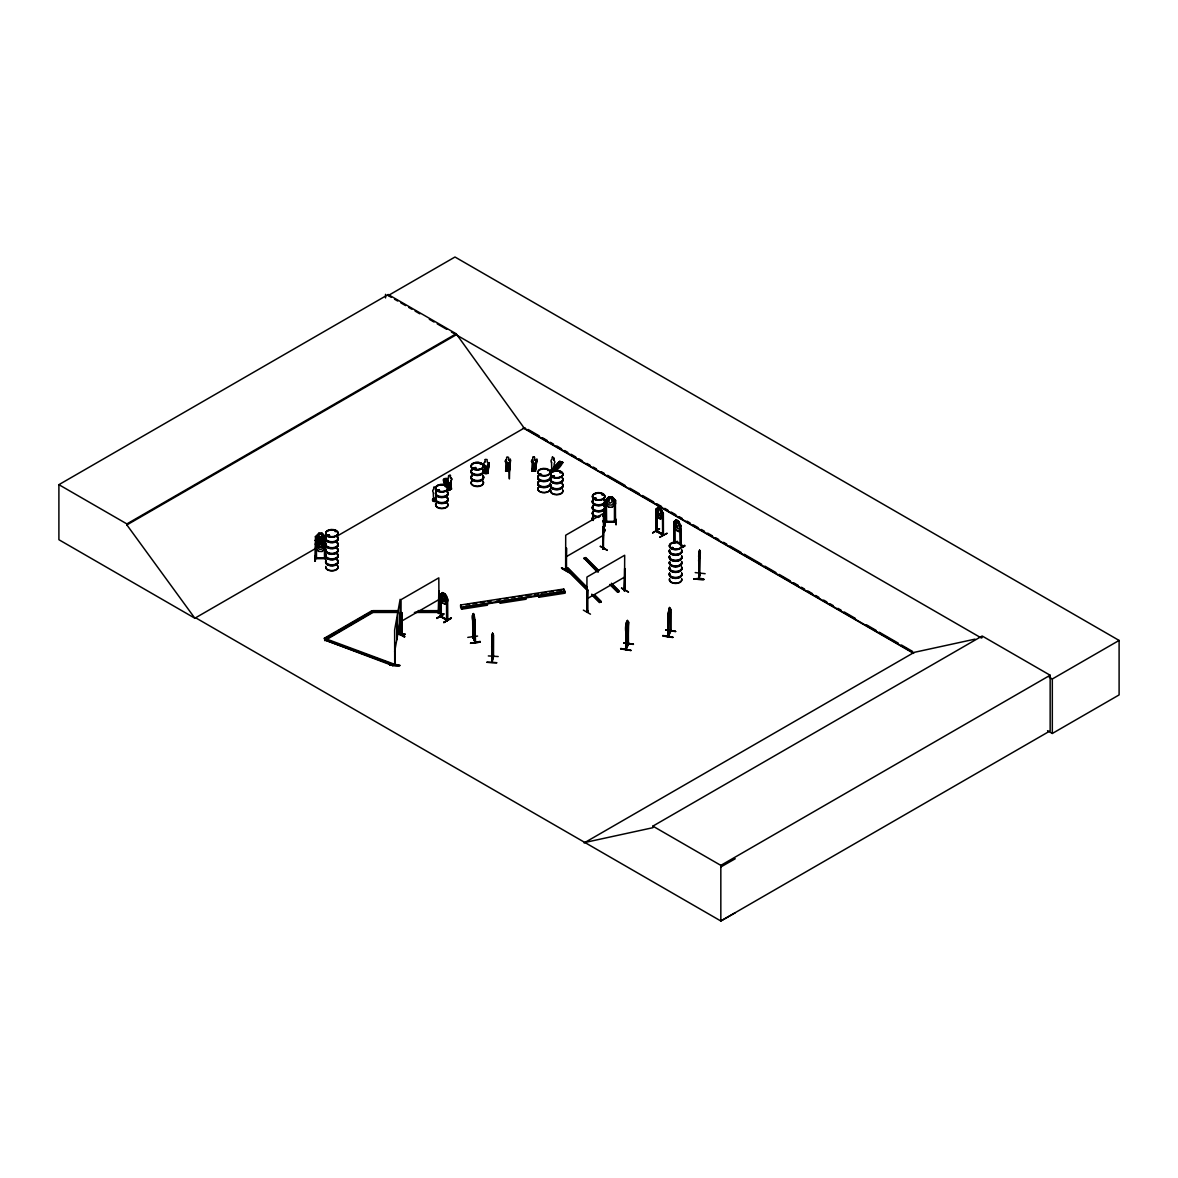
<?xml version="1.0" encoding="UTF-8"?>
<svg xmlns="http://www.w3.org/2000/svg" width="1178" height="1178" viewBox="0 0 1178 1178"><rect width="100%" height="100%" fill="white"/><g stroke="black" fill="none" stroke-linecap="round" stroke-linejoin="round"><path stroke-width="1.5" d="M492.036 642.039L492.183 642.967L493.067 638.24L492.433 646.737M492.64 636.135L492.109 638.388M699.747 551.922L699.865 557.65M627.889 622.499L628.596 622.102L628.036 628.007M491.8 639.757L491.815 640.508M698.672 556.546C698.363 557.636 699.761 546.533 699.761 551.834M389.815 664.392C408.486 664.525 396.868 667.676 389.815 664.377M399.725 665.688L389.771 665.143M492.507 634.427L492.183 641.686C491.756 635.737 491.83 653.878 492.198 642.673L492.389 643.968L492.36 635.045M699.158 551.834L699.158 557.65L699.408 551.216M491.903 642.717L492.537 633.234L492.743 635.811M699.261 551.849L698.672 579.149L699.143 577.809M486.926 662.301L496.925 662.743L486.941 662.242M693.813 579.075C703.693 576.867 710.629 581.667 693.886 578.781M703.796 579.473L693.857 578.81M553.807 470.169L554.278 463.219A2.223 1.576 45 0 0 553.881 460.23L553.851 458.021M435.624 500.017L436.096 493.037A2.223 1.664 37.9 0 0 436.42 492.757M674.596 542.278L674.449 522.281M681.134 543.956L680.486 525.417L680.236 543.735M450.644 487.633L451.056 480.491A2.223 1.752 -24.9 0 0 450.614 477.694L450.644 477.782A2.223 1.752 -24.9 0 1 451.086 480.565L450.644 487.633L448.465 487.898M662.316 513.004L663.332 513.21L662.316 512.695M492.271 641.877L492.109 638.623M487.221 471.907L487.677 464.927A2.223 1.811 7.4 0 0 487.221 462.041L487.088 459.538L485.321 459.361M508.719 469.727L509.19 462.659A2.223 1.811 7.4 0 0 508.734 459.788L508.572 457.358L507.32 456.961M534.856 469.727L535.327 462.674A2.223 1.811 7.4 0 0 534.856 459.788L534.532 457.167L532.957 457.182M491.682 647.149L492.654 633.234M492.227 635.236L492.213 645.544L491.697 643.91M492.964 641.377L492.419 646.678M698.687 560.713L698.996 551.967M317.854 544.516L319.694 541.821L317.927 539.215L320.298 541.291L322.581 539.215L320.843 541.806L322.639 544.516L320.254 542.307L318.031 544.324M492.463 644.867L492.743 641.539M625.651 649.328L628.286 642.997M625.651 648.533L628.345 643.895M626.328 648.931L625.724 627.521M628.596 622.102L627.962 644.278M628.625 643.968L626.092 649.417L626.46 622.234M668.486 635.236L668.324 635.737M667.867 614.71L669.502 607.48L670.768 609.247L670.562 631.599L670.459 630.142M670.164 630.76L670.797 630.274M670.797 631.114L667.867 635.605M620.894 648.945C651.463 653.923 600.368 644.867 630.569 650.403M621.012 648.636L630.701 650.153M663.052 636.091C693.017 640.14 642.702 632.056 672.726 637.548M663.185 635.781L672.829 637.313M473.63 614.739L473.924 621.159L473.747 614.725M487.236 471.833L484.997 471.818L484.541 464.795A2.223 1.811 7.4 0 1 484.997 461.953L485.012 461.864M487.648 473.306L489.047 462.601L487.898 473.438L487.692 472.245L487.427 472.996L484.364 472.098L484.114 473.276L484.997 466.326M485.233 466.223L484.187 473.276L485.262 473.306M484.541 473.291L485.292 466.223M484.997 471.818L485.645 466.355M485.203 471.465L485.94 466.252M485.41 471.583L485.94 468.108M485.954 470.876L485.778 471.774M486.205 471.421L485.822 471.509M486.529 471.362L485.513 471.318M487.913 464.692C485.527 469.168 489.945 475.853 484.099 473.261M488.575 462.998L486.853 473.394L488.826 463.013M487.898 473.438L489.032 462.792M506.039 462.615L506.054 462.527A2.223 1.811 7.4 0 1 506.511 459.685L506.496 459.773A2.223 1.811 7.4 0 0 506.039 462.615L506.496 469.639M506.717 471.156L505.612 471.097L506.731 462.409M506.982 462.041L506.54 471.023M507.232 462.439L506.113 471.112M506.481 469.389L507.144 464.176M506.702 469.286L507.173 465.708M507.026 469.05L508.042 469.094L507.026 469.05L507.026 470.64M507.453 468.711L507.644 469.698M507.32 469.639L507.747 468.873M508.719 459.862L508.734 459.788A2.223 1.811 7.4 0 1 509.176 462.748L509.19 462.659M508.042 470.685L508.042 469.094M509.883 460.583C506.525 474.395 510.221 475.662 510.28 460.819M509.367 471.244L510.53 460.613M532.176 462.615L532.191 462.527A2.223 1.811 7.4 0 1 532.647 459.7L532.633 459.773A2.223 1.811 7.4 0 0 532.176 462.615L532.633 469.639M533.089 460.686L531.749 471.097L535.578 471.244L534.414 471.2M533.119 462.203L532.633 471.009M533.163 464.161L532.854 471.156M532.456 471.141L533.133 465.928M533.914 469.566L533.914 468.77M533.457 469.639L533.649 468.682M534.856 459.876L534.856 459.788A2.223 1.811 7.4 0 1 535.313 462.748L535.327 462.674M533.781 468.991L533.619 469.404M535.136 471.244C540.29 440.793 532.397 477.37 535.313 470.081M534.665 470.994L536.461 460.848M534.915 471.229L536.667 460.613L535.504 471.259M552.07 469.669L552.909 469.286M448.494 475.824L448.494 478.106A2.223 1.752 -24.9 0 0 448.052 481.036L448.494 487.972M449.672 486.926L449.878 487.81L449.863 486.926M433.357 499.59L433.357 498.647L433.651 500.65L434.653 500.797C434.756 497.204 433.651 500.194 434.697 498.868M433.651 499.06C435.212 498.721 433.902 500.017 434.284 498.839M485.056 459.67L484.997 461.953M628.036 622.558C626.961 616.182 624.016 630.539 626.46 632.601L628.301 625.4L627.329 630.701M669.502 617.846L670.341 612.56M394.983 643.262L394.969 665.114L395.072 642.746M400.387 613.12L400.535 634.353M395.042 664.996L395.072 663.744M394.718 664.51L394.63 629.994L400.122 599.337L400.019 634.957L400.476 612.604M472.938 616.168L473.453 613.561L473.924 615.358M394.63 651.787L400.122 621.13M625.827 626.755L625.724 649.314L628.684 643.114M669.03 609.276L668.206 636.576L668.206 613.738L669.502 607.48M488.34 655.925L498.206 656.544M492.257 638.196L492.33 637.357L492.109 643.306M492.919 656.47L493.494 655.925L492.139 662.389L491.918 639.993M493.405 657.177L493.405 634.913L492.537 633.234M492.537 646.693L492.109 648.563M491.903 639.566L491.8 662.36L491.933 661.152M491.815 662.301L493.052 656.691L492.964 634.765M493.273 656.72L491.712 661.432M327.896 535.416L329.546 535.504L327.94 535.784M335.008 531.484L336.039 531.631M438.658 489.783L439.188 490.784L437.936 490.49M438.849 490.46L437.936 490.019L439.026 490.563M445.961 486.514L444.96 486.44M474.778 468.476C472.069 470.066 473.865 465.987 474.837 468.579M480.447 464.353L481.449 464.117M481.331 464.382L480.506 464.117L481.507 464.191M539.76 474.41L540.569 473.821M540.54 473.954L541.409 474.808M548.138 470.434L547.829 470.567M552.821 476.516L552.453 476.516A6.243 3.608 0 0 1 553.601 476C555.81 476.972 551.746 474.984 553.13 476.825M557.194 465.884L557.945 465.737M558.313 465.369L557.194 465.148M560.787 472.702L559.933 472.643M559.874 472.393L560.713 472.172L560.051 472.599M594.36 498.589L595.553 497.985L595.479 498.927M595.921 498.309L594.905 498.353M595.906 498.117L596.009 498.971M601.752 494.554L602.856 494.554L602.149 494.097M672.152 548.418L671.372 548.212L672.152 547.476M673.242 548.212L671.961 547.461M679.146 544.177L679.765 544.207M695.211 572.596L705.151 573.686M700.321 551.716L699.776 574.025L699.938 572.641L700.409 573.583L699.01 579.178L698.804 556.782M698.687 579.09L699.938 573.495M700.188 573.524L698.598 578.236M668 613.9L668.059 636.002M397.163 632.969L404.319 636.974M404.628 636.738L397.457 632.763M404.628 636.444L397.501 632.38M569.298 571.963C545.561 559.432 585.363 581.255 562.156 567.929M568.93 572.626L561.847 568.503M583.36 610.13L590.487 614.18M658.325 510.751L659.165 508.189L660.667 512.077M473.217 637.004L475.514 642.525L474.867 620.099L475.19 642.584L472.555 636.223L473.217 636.768M473.468 623.869C475.632 629.803 470.449 616.05 472.952 615.211L472.879 637.622L472.584 615.152M474.925 642.01L475.573 641.657M320.931 533.811L323.67 540.29L323.67 542.881L321.506 544.928L319.312 544.928L317.118 542.881L317.118 540.29L319.842 533.811M319.842 537.345L318.767 541.806L320.931 543.146L322.05 540.29L320.931 537.345L319.842 537.404M319.842 541.586L318.767 546.121L319.842 547.461L322.05 546.121L320.931 541.586M609.939 497.381L608.864 501.916L609.939 503.256L612.148 501.916L611.029 497.381M507.777 469.065L507.335 469.183M434.284 499.708L434.064 499.222M676.172 519.91L675.009 525.226L678.116 529.084L679.647 527.906L679.647 525.314L678.499 521.25L676.143 519.807L678.572 521.206M436.832 618.332L443.856 613.929M652.656 532.662L659.577 528.878M626.475 632.483L627.418 630.657M667.897 614.666L667.867 636.518M669.605 617.876L668.721 619.761L667.749 618.155L668.618 619.746L669.487 617.787M667.897 636.459L670.385 631.01M675.598 631.364L665.791 629.759L675.598 631.408M441.058 616.153L440.277 615.696L441.323 615.976M440.277 616.492L447.39 620.556L447.316 598.718C446.948 592.976 439.806 590.09 441.382 598.041L442.957 600.986L444.518 601.87L446.064 600.692L444.901 594.036M440.616 615.549L441.308 616.801L441.235 600.412M446.712 619.422L447.39 619.761M656.058 531.204L663.17 535.18L663.096 513.343L660.784 508.557L658.281 507.232C655.498 518.276 663.243 526.095 660.784 508.557C662.61 511.576 665.29 517.039 660.711 518.968M656.47 530.247L656.838 531.572L657 515.051M663.347 534.179L656.838 531.013L663.037 534.356M656.838 531.572L656.367 509.235L656.117 531.19L663.42 535.003L663.332 513.21M315.306 555.501L315.336 561.229M316.278 536.829L315.513 536.564L314.85 561.346L315.395 555.574M605.433 518.718L604.947 524.917L605.492 519.13M506.658 457.285L506.496 459.773M532.795 457.285L532.633 459.773M433.784 487.162L433.592 489.621A2.223 1.664 37.9 0 0 433.224 492.301L433.592 499.487L435.683 499.943M434.314 499.663L434.211 499.148M472.511 615.255L473.453 613.561M474.219 625.827L475.161 624.134L474.307 625.695M439.158 613.016L438.407 613.458L438.82 591.091L438.54 613.385M603.18 548.963L603.46 526.684L602.753 548.889L603.784 548.565M587.881 611.087C587.204 610.837 587.145 612.059 587.822 611.927L587.822 590.06L586.938 590.281L587.822 590.06M624.222 590.841L624.679 568.488L624.929 590.517C624.59 591.238 624.59 588.573 624.443 590.796M493.346 657.177L493.405 634.913M492.198 662.301L492.271 640.007M699.069 579.105L699.143 556.811M480.447 464.191L481.228 464.014M541.497 474.587L540.378 474.484M554.293 476.56L553.675 477.046A6.229 3.593 0 0 0 552.32 477.591M594.743 498.117L594.64 498.971M595.906 498.515L595.17 497.985M601.914 494.333L602.841 494.465M672.461 547.755L672.299 547.593M668.324 636.532L670.856 631.055L670.473 609.1C668.191 604.697 671.401 615.976 668.78 617.184L668.206 616.33M552.703 469.124L552.438 469.065M432.944 500.871L433.592 498.706M436.154 499.369L435.404 501.092L436.154 499.369L436.39 500.385C436.331 503.33 428.866 500.341 434.549 498.029M435.639 501.445L436.39 499.443M509.014 464.633L508.263 465.06M535.062 464.883L534.311 464.073M628.419 644.395L628.301 621.955L627.432 620.35M660.667 513.593L659.091 514.035L658.325 512.268M315.395 558.357L325.408 558.357M316.264 536.55L316.514 558.563L315.616 557.503L315.395 558.563L325.305 558.563L325.305 536.564L324.362 536.535L324.51 558.622C324.406 555.132 326.571 560.595 325.967 561.346M605.492 521.928L615.505 521.928M315.365 536.8L318.708 533.281L317.118 539.421L319.312 541.482L321.506 541.482L323.67 539.421L323.67 536.829L322.095 533.281L318.708 533.339L322.05 533.428L325.334 536.829M315.365 540.319L318.708 536.8L322.095 536.8L325.437 540.319M315.365 544.56L318.708 541.041M325.334 540.157L322.095 543.706L318.708 543.706L315.365 540.26L318.708 543.706L322.095 543.647L325.437 540.187M322.095 533.281L325.437 536.8L325.437 543.78L322.095 547.225L318.708 547.225L322.05 547.078L325.334 543.676M325.334 547.932L322.095 551.481L318.708 551.422L315.365 548.02L318.767 551.319M322.095 551.481L325.437 547.961L325.437 544.501M605.58 500.4L608.864 496.939L612.192 496.851L615.534 500.37L615.534 503.816L612.192 507.276L608.805 507.276L605.463 503.816L605.463 500.297L608.805 496.851L607.215 502.991L609.409 505.038L611.603 505.038L613.767 502.991L612.192 496.851M615.534 503.757L612.148 507.129M444.386 479.328C454.973 499.899 444.445 483.79 444.415 479.328C459.921 505.539 434.991 476.619 446.815 478.533L451.689 489.003M450.688 489.15L446.182 478.813L449.304 484.732M449.51 484.57L446.815 478.533M444.209 479.122L448.641 489.459L448.258 488.355M450.6 489.15C450.158 492.978 443.929 483.643 443.384 479.49M553.807 458.345L553.881 460.23M551.495 462.394L551.554 462.321A2.223 1.576 45 0 1 551.952 459.597L552.246 457.079M550.965 470.817L551.952 468.756L551.039 470.42M552.511 469.359L551.819 469.094L552.703 470.979L551.731 468.667M555.663 465.678L556.59 464.574L559.476 465.737L556.59 464.574M557.4 463.955L558.313 462.851L561.214 463.999L558.313 462.851M558.932 462.232C567.104 464.044 555.825 463.41 559.844 461.32L562.937 462.763M550.627 470.729L559.844 461.32M558.784 463.087L551.024 470.847L560.595 461.997M551.525 471.009L559.344 463.278M553.483 471.244L554.632 469.639L554.632 470.582L551.731 469.624L551.554 462.321M559.815 461.599L562.745 462.468L553.704 471.494A6.214 3.593 0 0 1 562.951 474.616A6.214 3.593 0 0 1 553.616 477.723A6.214 3.593 0 0 1 553.616 471.494L553.704 470.552C570.829 448.818 559.049 475.559 550.582 470.685M552.953 471.494L562.186 462.277M554.588 470.302L562.745 462.277M337.659 644.071L325.732 639.698L324.362 638.226L393.864 664.039L392.819 665.673L324.686 639.963L372.925 611.765L398.164 611.765M324.686 640.641L372.925 612.457L398.164 612.457M392.819 665.673L393.864 664.039M439.07 612.324L438.113 612.501L439.07 612.265M439.026 613.09L438.82 577.853L401.065 599.646L400.991 634.721L401.772 634.265M565.955 548.609L565.882 570.446L566.662 569.99L565.749 570.196M566 570.417L566.589 548.241M602.738 548.83L603.71 548.639M603.048 548.241L603.799 547.814L602.989 548.462M442.589 592.563L440.13 594.713L440.13 598.174L447.331 602.238M440.219 594.772L442.634 592.667L444.975 593.992L447.404 598.733L440.13 594.713L441.235 594.964L440.351 594.743L440.381 616.595M447.316 602.12C441.043 606.979 450.099 601.958 447.242 598.763L446.536 598.085L447.566 598.571L447.64 620.408L440.513 616.359M658.281 517.598L655.896 512.798L655.896 509.338L658.355 507.188L660.667 508.675L661.83 512.724L661.83 515.316L660.284 516.494L657.147 512.666L658.355 507.188L655.969 509.411M475.514 642.452L472.731 636.724M448.803 475.456L450.614 475.588M505.598 471.082L509.441 471.244M508.278 471.2L509.146 471.126M603.71 547.903L603.21 548.977M474.145 468.653L474.145 467.71M558.092 465.825L557.768 464.957M602.488 494.657L602.032 494.819M673.139 548.359L672.049 548.609M325.408 557.768L315.616 557.798M615.505 521.339L605.713 521.368M534.93 464.971L534.311 464.22M606.493 500.4L605.61 500.135L605.521 522.163L615.505 522.119L615.402 500.135L614.46 500.09L614.43 522.163L614.43 521.103L615.505 521.132M440.13 598.174L442.516 602.974L445.019 604.299M655.896 509.338L656.117 531.249M655.896 512.798L658.355 517.554L660.667 518.865M401.698 612.516L402.037 634.441L401.948 612.663M438.82 612.884L439.07 591.238M435.845 610.66L442.957 614.725M401.065 633.808L401.433 634M436.876 618.479L443.915 613.915L436.876 618.023M441.058 616.374L447.169 619.716M602.989 549.022L603.71 526.816M446.845 619.392L440.705 616.418L440.587 594.596M447.522 620.305L446.609 620.099L446.55 598.071M444.003 622.087C466.238 608.923 428.836 631.747 451.041 617.979M444.003 622.544L451.13 618.421M600.486 546.239L607.215 550.082M565.705 569.386L566.662 569.195L565.882 569.651M662.713 534.591L662.507 512.96M659.768 537.168L667.19 533.236L659.871 537.168M624.414 590.782L624.929 568.635M621.704 588.058L628.448 591.886M624.045 589.78L625.003 589.589M587.572 589.913L586.865 612.118L586.938 577.043L624.679 555.25L624.531 590.281M195.725 617.817L194.959 618.273L58.9 539.715L58.9 484.673L388.21 294.544L456.195 333.786L524.181 428.085L913.421 652.818M388.21 294.544L388.21 295.56L454.988 257.01L1119.1 640.434L1119.1 694.917L1052.322 733.467L1047.551 730.699M58.9 484.673L126.885 523.915L456.195 333.786M735.249 912.773L720.833 920.99L195.636 617.773L194.856 618.214L126.885 524.932L456.195 334.802M194.856 618.214L316.249 548.123M336.893 536.211L524.946 427.643M324.362 638.226L371.541 610.984L372.925 611.765M324.362 638.903L335.362 632.542M338.513 630.731L369.966 612.56M401.065 621.439L438.82 599.646M565.705 557.017L603.46 535.224M674.199 521.795L674.199 541.777M678.499 521.25L681.134 525.8M673.772 525.344L676.216 530.129L678.528 531.558L680.972 529.423L678.499 531.44L676.143 530.174L673.772 525.344L673.772 521.898L676.216 519.748L673.772 521.898L673.949 541.909M674.655 542.764L677.144 541.35M674.714 542.749L677.438 541.453M586.938 598.836L624.679 577.043M684.639 545.208L681.782 547.299M682.15 547.446L685.007 545.841L682.18 547.52M584.111 842.947L914.202 652.362L975.016 639.139M584.877 842.491L652.862 827.707L652.862 826.131L982.172 636.002L1050.158 675.244L1050.158 730.861L720.833 920.99L720.833 865.374L1050.158 675.244M982.172 637.578L981.407 638.034L451.454 332.063M1049.171 677.159L1052.322 678.984L1119.1 640.434M720.833 866.964L735.249 858.747M473.217 637.563L473.188 621.159M438.82 612.089L438.569 613.399M566.338 569.107L566.103 570.402M447.64 483.083L446.403 482.892L447.493 482.568M439.144 490.666L437.863 490.666M541.365 474.69L539.936 474.587M595.965 498.854L594.684 498.854M587.292 612.192L587.189 590.428M487.294 466.989L487.059 466.267M596.907 571.639L584.067 558.122L585.76 557.562L598.586 570.388M584.067 558.799L585.76 558.239L598.586 571.065M587.012 587.189L567.767 567.943L566.088 568.503L586.615 589.029M611.014 585.068L617.434 591.489L619.127 591.606L617.434 592.166L609.733 584.465M591.754 594.168L599.455 601.87L601.133 601.987L599.455 602.547L591.754 594.846M439.188 489.989L437.995 490.563M553.866 476.869L553.94 476.074M328.279 535.224L329.428 535.224M328.588 535.637L328.75 535.048A6.243 3.608 0 0 0 326.483 536.329M603.475 548.418L603.46 513.431L565.705 535.224L565.631 570.314M448.494 482.17L445.269 482.862L448.494 482.362M448.965 483.201L445.74 483.878L448.965 483.378M449.378 488.929L449.333 487.25L450.32 487.103L449.643 487.574M450.762 487.618L447.787 487.324L447.787 488.266L451.483 487.854M487.412 603.858L487.412 605.212L461.629 609.203L460.613 607.023L460.613 604.991L563.747 589.029L564.748 591.209L564.748 593.241L538.979 597.231L537.963 595.067M465.781 604.874L469.669 604.27M472.658 603.813L476.899 603.151M480.521 602.591L484.688 601.943M487.751 601.472L491.373 600.913M496.807 600.073L500.429 599.514M504.037 598.954L507.88 598.35M511.281 597.835L514.904 597.275M518.202 596.76L522.134 596.156M525.756 595.597L531.175 594.757M534.797 594.198L538.42 593.638M541.409 593.167L546.563 592.372M549.272 591.96L553.439 591.312M556.517 590.841L562.024 589.987M460.613 604.991L461.629 607.156L564.748 591.209M499.295 601.045L500.297 603.224L526.08 599.234L526.08 597.864M473.35 613.694L474.307 615.505M467.784 637.386L477.576 636.076M480.329 642.113L470.523 643.306L480.329 642.098M470.537 643.276L480.197 641.392M605.713 521.103L606.611 522.119L606.361 500.105M600.162 546.356L607.274 550.42M621.424 588.175L628.492 592.195M442.634 614.842L436.979 611.588M447.125 482.347L446.595 483.23M553.262 476.575L552.556 476.56M533.457 456.976L534.297 457.093M606.464 500.37L605.61 500.326M316.367 536.8L315.513 536.77M447.272 620.511L447.066 619.201M609.939 497.44L611.029 497.44M614.46 500.4L615.402 500.326M319.842 533.884L320.931 533.884M325.305 536.77L324.348 536.55M318.708 536.859L322.095 536.859L325.334 540.349M319.842 541.644L320.931 541.644M316.514 557.989L324.303 557.989M398.164 610.646L372.925 610.646L372.925 612.457L371.541 610.984M418.013 610.646L439.644 610.646L439.644 612.457L414.406 612.457M416.202 611.765L439.644 611.765M531.985 469.934L535.46 469.963L535.46 469.021L535.195 469.757L532.132 468.873L532.25 471.112M509.19 470.066L506.113 470.699L505.995 468.873L506.245 469.639M587.189 611.426L587.896 611.235M396.986 633.69L405.291 634.147M396.927 634.132L405.306 634.471M492.654 643.6L492.183 646.118L491.903 645.308M672.55 547.534L673.242 547.932M699.555 550.155L699.069 559.756L698.79 558.946M699.894 551.569L699.555 550.038M699.01 562.215L698.569 560.699M328.353 535.916L328.809 535.916A6.243 3.608 0 0 0 327.469 536.594M434.343 486.985L435.58 487.942L435.624 490.151A2.223 1.664 37.9 0 1 436.42 490.931M669.207 608.658L668.927 615.078L668.633 614.356M670.473 609.1L670.164 631.555M627.418 620.482L627.741 625.533L626.608 630.039L626.048 629.185M627.035 621.513L626.755 627.933L626.858 622.131M665.806 630.068L675.495 631.585M625.592 631.01L626.563 632.615M623.648 642.923L633.337 644.425M552.6 457.064L553.527 457.609M438.687 489.915L439.438 490.239M432.606 499.619L432.841 500.429M475.338 642.01L472.879 637.048M557.4 463.764L560.286 464.721M555.663 465.501L558.563 466.459M551.893 469.521L554.396 470.316L554.396 469.566M615.534 518.688L616.065 524.917L615.652 519.086M341.06 645.323L393.864 664.716M324.686 639.963L392.819 664.981M662.978 535.121L662.448 534.061M440.881 616.889L440.866 595.155M450.07 475.029L450.644 477.782M659.282 528.775L652.656 533.104M402.022 633.838L401.3 634.868L402.037 634.441L401.315 634.824L401.315 613.031M397.501 632.674L404.672 636.827M388.21 295.56L391.376 297.386M394.542 299.212L397.708 301.038M400.859 302.864L405.6 305.603M408.766 307.429L411.932 309.254M415.098 311.08L419.839 313.819M429.322 319.297L434.064 322.036M437.229 323.862L446.712 329.325M528.127 429.469L539.244 435.889M542.425 437.73L547.196 440.484M550.362 442.31L553.542 444.15M556.723 445.976L561.494 448.73M564.674 450.57L567.84 452.411M571.021 454.237L575.792 456.99M578.972 458.831L582.138 460.657M586.909 463.41L590.09 465.251M593.27 467.077L596.436 468.918M601.207 471.671L604.388 473.497M607.568 475.338L625.047 485.424M629.803 488.178L639.345 493.685M642.511 495.511L653.643 501.931M656.809 503.772L661.58 506.525M664.76 508.351L667.941 510.192M671.121 512.032L675.877 514.771M679.058 516.612L682.239 518.453M686.995 521.191L690.175 523.032M693.356 524.873L698.127 527.626M701.308 529.452L704.473 531.293M707.654 533.119L712.425 535.872M715.606 537.713L718.771 539.539M723.542 542.292L726.723 544.133M729.904 545.959L741.021 552.379M744.201 554.22L761.68 564.306M764.846 566.147L775.978 572.567M779.144 574.393L790.276 580.828M793.442 582.654L798.213 585.407M801.393 587.248L804.574 589.074M807.755 590.914L812.511 593.668M815.691 595.494L818.872 597.334M823.628 600.088L826.809 601.914M829.989 603.754L833.17 605.58M837.941 608.334L841.107 610.175M844.287 612L855.405 618.435M866.537 624.855L876.064 630.348M879.244 632.188L898.313 643.188M901.479 645.029L912.611 651.449M523.135 427.938L913.657 653.407M652.862 826.131L720.833 865.374M680.221 525.373L680.884 544.103M450.894 489.003L446.182 478.813M611.426 583.228L619.127 590.914M611.426 583.905L619.127 591.606M584.067 558.122L598.188 572.228M594.713 594.89L601.133 601.31M587.012 587.866L567.767 567.943M594.713 595.567L601.133 601.987M566.088 569.18L586.615 589.722M612.148 496.939L615.431 500.4M605.463 503.757L608.864 507.129M325.437 544.56L322.095 541.041L318.708 541.114L317.118 547.181L319.312 549.242L321.506 549.242L323.67 547.181L322.05 541.203L325.334 544.589M475.029 642.481L474.867 620.099M440.204 598.13L442.516 602.974M563.747 589.722L564.748 591.886L461.629 607.833L460.613 605.669M564.748 593.241L563.747 589.029M448.494 478.106L448.465 478.032A2.223 1.752 -24.9 0 0 448.008 480.963M450.32 488.693L450.32 487.103M492.537 636.385L492.743 638.947M472.938 618.759L474.071 623.265L474.204 615.52L475.19 620.762M1052.322 678.984L1052.322 733.467M699.865 572.744L699.85 574.054M680.486 525.417L680.486 545.399M674.832 525.8L674.832 542.145M662.699 512.842L662.699 534.635M628.036 631.644L628.007 644.41M566.338 548.109L566.559 570.093M551.908 469.006L551.908 470.596M538.979 595.877L538.979 597.231M535.062 470.066L535.062 470.817M532.25 469.934L532.25 470.699M510.545 460.613C509.382 449.79 509.662 498.456 509.058 469.757M500.297 601.855L500.297 603.224M487.825 472.142L487.825 471.185L487.559 471.936M486.543 471.274L486.529 472.952L485.527 472.82L485.527 471.229M484.747 471.818L484.497 471.053L484.497 471.995M461.629 607.156L461.629 609.203M451.233 487.883L448.509 489.061L448.509 488.31M451.012 486.823L451.012 487.78M448.082 481.449L444.857 481.758M446.918 598.203L447.036 620.026M397.722 612.766L397.722 634.559M396.78 618.038L396.78 639.831M385.545 294.338L385.545 297.946M322.095 536.8L320.931 539.686L318.767 538.346L318.708 536.8M126.885 523.915L126.885 524.932M681.62 561.464A6.214 3.593 0 0 1 675.612 565.985A6.214 3.593 0 0 1 669.605 561.464M681.635 550.774A6.243 3.608 0 0 1 675.612 555.309A6.243 3.608 0 0 1 669.575 550.774M681.635 549.758A6.229 3.593 0 0 1 675.612 554.293A6.229 3.593 0 0 1 669.59 549.758M681.635 556.782A6.229 3.593 0 0 1 675.612 561.317A6.229 3.593 0 0 1 669.59 556.782M681.723 556.414A6.332 3.652 0 0 1 675.612 561.022A6.332 3.652 0 0 1 669.502 556.414M681.723 556.104A6.332 3.652 0 0 1 675.612 560.713A6.332 3.652 0 0 1 669.502 556.104M681.635 555.766A6.243 3.608 0 0 1 675.612 560.316A6.243 3.608 0 0 1 669.575 555.766M681.723 550.406A6.332 3.652 0 0 1 675.612 555A6.332 3.652 0 0 1 669.502 550.406M681.723 550.097A6.332 3.652 0 0 1 675.612 554.691A6.332 3.652 0 0 1 669.502 550.097M681.635 561.803A6.243 3.608 0 0 1 675.612 566.338A6.243 3.608 0 0 1 669.575 561.803M681.62 562.377A6.214 3.593 0 0 1 675.612 566.898A6.214 3.593 0 0 1 669.605 562.377M681.62 578.604A6.214 3.593 0 0 1 675.612 583.125A6.214 3.593 0 0 1 669.605 578.604M681.65 562.053A6.258 3.608 0 0 1 675.612 566.603A6.258 3.608 0 0 1 669.575 562.053M681.635 567.914A6.243 3.608 0 0 1 675.612 572.449A6.243 3.608 0 0 1 669.575 567.914M681.635 566.898A6.229 3.593 0 0 1 675.612 571.433A6.229 3.593 0 0 1 669.59 566.898M681.635 573.922A6.243 3.608 0 0 1 675.612 578.457A6.243 3.608 0 0 1 669.575 573.922M681.723 573.553A6.332 3.652 0 0 1 675.612 578.162A6.332 3.652 0 0 1 669.502 573.553M681.723 573.244A6.332 3.652 0 0 1 675.612 577.853A6.332 3.652 0 0 1 669.502 573.244M681.635 572.906A6.243 3.608 0 0 1 675.612 577.456A6.243 3.608 0 0 1 669.575 572.906M681.723 567.546A6.332 3.652 0 0 1 675.612 572.14A6.332 3.652 0 0 1 669.502 567.546M681.723 567.236A6.332 3.652 0 0 1 675.612 571.831A6.332 3.652 0 0 1 669.502 567.236M681.635 578.943A6.243 3.608 0 0 1 675.612 583.478A6.243 3.608 0 0 1 669.575 578.943M604.108 506.039A6.332 3.652 0 0 1 598.63 511.532A6.332 3.652 0 0 1 593.152 506.039M604.034 506.422A6.229 3.593 0 0 1 598.63 511.826A6.229 3.593 0 0 1 593.241 506.422M604.005 511.134A6.199 3.578 0 0 1 603.018 515.449M600.235 516.376A6.199 3.578 0 0 1 593.712 515.095A6.199 3.578 0 0 1 593.256 511.134M604.019 511.502A6.214 3.593 0 0 1 603.033 515.846M598.63 516.892A6.214 3.593 0 0 1 593.256 511.502M604.108 500.032A6.332 3.652 0 0 1 598.63 505.509A6.332 3.652 0 0 1 593.152 500.032M604.034 505.406A6.243 3.608 0 0 1 598.63 510.825A6.243 3.608 0 0 1 593.226 505.406M604.034 500.414A6.229 3.593 0 0 1 598.63 505.804A6.229 3.593 0 0 1 593.241 500.414M604.108 505.73A6.332 3.652 0 0 1 598.63 511.223A6.332 3.652 0 0 1 593.152 505.73M604.108 499.722A6.332 3.652 0 0 1 598.63 505.2A6.332 3.652 0 0 1 593.152 499.722M604.034 499.398A6.229 3.593 0 0 1 598.63 504.802A6.229 3.593 0 0 1 593.241 499.398M604.034 512.018A6.229 3.593 0 0 1 603.033 516.362M598.63 517.407A6.229 3.593 0 0 1 593.241 512.018M604.049 511.694A6.258 3.608 0 0 1 603.062 516.052M598.63 517.113A6.258 3.608 0 0 1 593.211 511.694M604.108 517.171A6.332 3.652 0 0 1 603.107 521.589M592.519 519.94A6.332 3.652 0 0 1 593.152 517.171M604.034 517.54A6.243 3.608 0 0 1 603.048 521.898M592.608 520.278A6.243 3.608 0 0 1 593.226 517.54M604.108 516.862A6.332 3.652 0 0 1 603.107 521.28M593.152 520.514A6.332 3.652 0 0 1 593.152 516.862M604.034 516.538A6.243 3.608 0 0 1 603.048 520.897M593.226 520.146A6.243 3.608 0 0 1 593.226 516.538M604.108 522.87A6.332 3.652 0 0 1 603.107 527.288M604.034 522.561A6.229 3.593 0 0 1 603.033 526.905M604.034 523.562A6.229 3.593 0 0 1 603.033 527.906M604.005 528.274A6.199 3.578 0 0 1 603.018 532.589M604.108 523.179A6.332 3.652 0 0 1 603.107 527.597M604.034 528.583A6.243 3.608 0 0 1 603.048 532.927M562.716 489.915A6.199 3.578 0 0 1 556.723 494.421A6.199 3.578 0 0 1 550.73 489.915M562.215 477.959A6.332 3.652 0 0 1 557.562 483.407A6.332 3.652 0 0 1 550.612 478.842M552.246 477.208A6.332 3.652 0 0 1 553.572 476.619M562.745 479.21A6.229 3.593 0 0 1 556.723 483.731A6.229 3.593 0 0 1 550.715 479.21M562.215 477.65A6.332 3.652 0 0 1 557.562 483.098A6.332 3.652 0 0 1 550.612 478.533M552.246 476.899A6.332 3.652 0 0 1 553.572 476.31M562.76 478.194A6.243 3.608 0 0 1 556.723 482.73A6.243 3.608 0 0 1 550.7 478.194M562.745 485.218A6.229 3.593 0 0 1 556.723 489.754A6.229 3.593 0 0 1 550.715 485.218M562.215 483.967A6.332 3.652 0 0 1 557.562 489.43A6.332 3.652 0 0 1 550.612 484.85M562.215 483.657A6.332 3.652 0 0 1 557.562 489.12A6.332 3.652 0 0 1 550.612 484.541M562.745 484.217A6.229 3.593 0 0 1 556.723 488.737A6.229 3.593 0 0 1 550.715 484.217M562.745 490.239A6.229 3.593 0 0 1 556.723 494.775A6.229 3.593 0 0 1 550.715 490.239M550.141 484.659A6.332 3.652 0 0 1 541.615 487.088A6.332 3.652 0 0 1 538.552 481.876M550.052 484.983A6.229 3.593 0 0 1 541.644 487.383A6.229 3.593 0 0 1 538.64 482.258M550.288 488.885A6.258 3.608 0 0 1 542.41 492.375A6.258 3.608 0 0 1 538.611 487.074M550.273 489.091A6.243 3.608 0 0 1 542.41 492.581A6.243 3.608 0 0 1 538.626 487.294M550.141 478.636A6.332 3.652 0 0 1 541.615 481.066A6.332 3.652 0 0 1 538.552 475.868M550.273 483.054A6.243 3.608 0 0 1 542.41 486.529A6.243 3.608 0 0 1 538.626 481.242M550.067 478.975A6.243 3.608 0 0 1 541.644 481.375A6.243 3.608 0 0 1 538.626 476.236M550.141 484.349A6.332 3.652 0 0 1 541.615 486.779A6.332 3.652 0 0 1 538.552 481.566M550.141 478.327A6.332 3.652 0 0 1 541.615 480.757A6.332 3.652 0 0 1 538.552 475.559M550.273 477.031A6.243 3.608 0 0 1 542.41 480.521A6.243 3.608 0 0 1 538.626 475.235M337.364 536.962A6.332 3.652 0 0 1 332.711 542.41A6.332 3.652 0 0 1 325.776 537.845M327.41 536.211A6.332 3.652 0 0 1 328.721 535.622M337.291 537.33A6.243 3.608 0 0 1 332.711 542.705A6.243 3.608 0 0 1 325.864 538.199M337.364 536.653A6.332 3.652 0 0 1 332.711 542.101A6.332 3.652 0 0 1 325.776 537.536M326.409 536.653A6.332 3.652 0 0 1 328.721 535.313M337.291 536.329A6.243 3.608 0 0 1 332.711 541.703A6.243 3.608 0 0 1 325.864 537.197M337.291 543.352A6.229 3.593 0 0 1 332.697 548.712A6.229 3.593 0 0 1 325.864 544.221M337.364 542.97A6.332 3.652 0 0 1 332.711 548.418A6.332 3.652 0 0 1 325.776 543.853M337.364 542.66A6.332 3.652 0 0 1 332.711 548.109A6.332 3.652 0 0 1 325.776 543.544M337.291 542.336A6.243 3.608 0 0 1 332.711 547.711A6.243 3.608 0 0 1 325.864 543.205M337.276 548.388A6.214 3.593 0 0 1 332.697 553.748A6.214 3.593 0 0 1 325.879 549.257M337.291 548.05A6.229 3.593 0 0 1 332.697 553.41A6.229 3.593 0 0 1 325.864 548.919M337.306 548.639A6.258 3.608 0 0 1 332.711 554.028A6.258 3.608 0 0 1 325.85 549.508M337.291 553.469A6.243 3.608 0 0 1 332.711 558.843A6.243 3.608 0 0 1 325.864 554.337M337.291 560.492A6.229 3.593 0 0 1 332.697 565.852A6.229 3.593 0 0 1 325.864 561.361M337.364 560.11A6.332 3.652 0 0 1 332.711 565.558A6.332 3.652 0 0 1 325.776 560.993M337.364 559.8A6.332 3.652 0 0 1 332.711 565.249A6.332 3.652 0 0 1 325.776 560.684M337.364 554.102A6.332 3.652 0 0 1 332.711 559.55A6.332 3.652 0 0 1 325.776 554.985M337.364 553.793A6.332 3.652 0 0 1 332.711 559.241A6.332 3.652 0 0 1 325.776 554.676M337.291 554.47A6.243 3.608 0 0 1 332.711 559.844A6.243 3.608 0 0 1 325.864 555.339M337.291 559.476A6.243 3.608 0 0 1 332.711 564.851A6.243 3.608 0 0 1 325.864 560.345M337.291 565.514A6.229 3.593 0 0 1 332.697 570.888A6.229 3.593 0 0 1 325.864 566.382M337.291 565.19A6.229 3.593 0 0 1 333.507 570.461A6.229 3.593 0 0 1 325.658 566.986M337.276 548.948A6.214 3.593 0 0 1 333.492 554.22A6.214 3.593 0 0 1 325.673 550.744M447.301 497.852A6.332 3.652 0 0 1 441.809 503.33A6.332 3.652 0 0 1 436.331 497.852M447.228 498.22A6.243 3.608 0 0 1 441.809 503.624A6.243 3.608 0 0 1 436.405 498.22M447.198 502.932A6.214 3.593 0 0 1 441.809 508.322A6.214 3.593 0 0 1 436.434 502.932M447.228 503.242A6.243 3.608 0 0 1 441.809 508.646A6.243 3.608 0 0 1 436.405 503.242M447.301 491.83A6.332 3.652 0 0 1 441.809 497.322A6.332 3.652 0 0 1 436.331 491.83M447.213 497.219A6.229 3.593 0 0 1 441.809 502.608A6.229 3.593 0 0 1 436.42 497.219M447.228 492.213A6.243 3.608 0 0 1 441.809 497.617A6.243 3.608 0 0 1 436.405 492.213M447.301 497.543A6.332 3.652 0 0 1 441.809 503.021A6.332 3.652 0 0 1 436.331 497.543M447.301 491.52A6.332 3.652 0 0 1 441.809 497.013A6.332 3.652 0 0 1 436.331 491.52M447.228 491.197A6.243 3.608 0 0 1 441.809 496.601A6.243 3.608 0 0 1 436.405 491.197M482.789 475.765A6.332 3.652 0 0 1 477.296 481.257A6.332 3.652 0 0 1 471.818 475.765M472.893 468.432A6.243 3.608 0 0 0 483.333 466.812A6.243 3.608 0 0 0 475.691 462.394A6.243 3.608 0 0 0 472.893 468.432A6.243 3.608 0 0 1 475.691 467.445M482.7 476.148A6.229 3.593 0 0 1 477.296 481.537A6.229 3.593 0 0 1 471.907 476.148M482.7 480.845A6.229 3.593 0 0 1 477.296 486.234A6.229 3.593 0 0 1 471.907 480.845M482.715 481.184A6.258 3.608 0 0 1 477.296 486.602A6.258 3.608 0 0 1 471.892 481.184M472.879 468.653A6.258 3.608 0 0 0 483.348 467.033A6.258 3.608 0 0 0 475.676 462.615A6.258 3.608 0 0 0 472.879 468.653A6.332 3.652 0 0 1 475.662 467.74M482.789 469.757A6.332 3.652 0 0 1 477.296 475.235A6.332 3.652 0 0 1 471.818 469.757M472.82 469.006A6.332 3.652 0 0 1 475.662 468.049M482.715 475.132A6.243 3.608 0 0 1 477.296 480.55A6.243 3.608 0 0 1 471.892 475.132M482.715 470.125A6.243 3.608 0 0 1 477.296 475.544A6.243 3.608 0 0 1 471.892 470.125M472.893 469.389A6.243 3.608 0 0 1 475.691 468.446M482.789 475.456A6.332 3.652 0 0 1 477.296 480.948A6.332 3.652 0 0 1 471.818 475.456M482.789 469.448A6.332 3.652 0 0 1 477.296 474.925A6.332 3.652 0 0 1 471.818 469.448M482.715 469.124A6.243 3.608 0 0 1 477.296 474.528A6.243 3.608 0 0 1 471.892 469.124M699.894 555.029L699.599 558.608L699.894 555.029M533.163 469.05C534.65 468.181 534.841 471.715 533.163 470.64L533.163 469.05M676.938 520.794L676.187 524.828L677.718 527.052L678.499 524.652L677.011 520.75M443.326 593.594L442.56 597.644L444.106 599.852L444.901 597.437L443.399 593.55M623.766 642.732L633.425 644.219L623.766 642.732M447.287 479.549L444.062 480.241L447.287 479.549M447.596 480.241L444.386 480.933L447.596 480.241M488.414 467.416L485.086 467.268L488.414 467.416M318.767 547.137L315.365 543.721L318.708 547.225M672.491 548.757A6.229 3.593 0 0 0 681.841 545.65A6.229 3.593 0 0 0 672.491 542.528A6.229 3.593 0 0 0 672.491 548.757M672.505 549.287A6.214 3.593 0 0 0 681.826 546.18A6.214 3.593 0 0 0 672.505 543.058A6.214 3.593 0 0 0 672.505 549.287M671.195 548.418A6.258 3.608 0 0 0 681.65 546.798A6.258 3.608 0 0 0 673.993 542.381A6.258 3.608 0 0 0 671.195 548.418M595.508 499.31A6.243 3.608 0 0 0 604.874 496.188A6.243 3.608 0 0 0 595.508 493.067A6.243 3.608 0 0 0 595.508 499.31M595.523 499.766A6.214 3.593 0 0 0 604.844 496.66A6.214 3.593 0 0 0 595.523 493.553A6.214 3.593 0 0 0 595.523 499.766M594.242 499.222A6.214 3.593 0 0 0 604.638 497.617A6.214 3.593 0 0 0 597.025 493.214A6.214 3.593 0 0 0 594.242 499.222M553.616 477.193A6.229 3.593 0 0 0 562.966 474.086A6.229 3.593 0 0 0 553.616 470.964A6.229 3.593 0 0 0 553.616 477.193M552.305 476.854A6.258 3.608 0 0 0 562.775 475.235A6.258 3.608 0 0 0 555.118 470.817A6.258 3.608 0 0 0 552.305 476.854M540.908 475.102A6.243 3.608 0 0 0 550.273 471.98A6.243 3.608 0 0 0 540.908 468.859A6.243 3.608 0 0 0 540.908 475.102M540.923 475.632A6.214 3.593 0 0 0 550.244 472.511A6.214 3.593 0 0 0 540.923 469.404A6.214 3.593 0 0 0 540.923 475.632M328.765 536.196A6.243 3.608 0 0 0 338.13 533.074A6.243 3.608 0 0 0 328.765 529.953A6.243 3.608 0 0 0 328.765 536.196M328.78 536.726A6.214 3.593 0 0 0 338.101 533.605A6.214 3.593 0 0 0 328.78 530.498A6.214 3.593 0 0 0 328.78 536.726M328.765 536.432A6.258 3.608 0 0 0 338.145 533.295A6.258 3.608 0 0 0 328.765 530.174A6.258 3.608 0 0 0 328.765 536.432M437.406 490.504A6.243 3.608 0 0 0 447.846 488.885A6.243 3.608 0 0 0 440.204 484.467A6.243 3.608 0 0 0 437.406 490.504M438.717 491.579A6.199 3.578 0 0 0 448.023 488.472A6.199 3.578 0 0 0 438.717 485.365A6.199 3.578 0 0 0 438.717 491.579M437.391 490.725A6.258 3.608 0 0 0 447.861 489.106A6.258 3.608 0 0 0 440.189 484.688A6.258 3.608 0 0 0 437.391 490.725M474.204 469.492A6.199 3.578 0 0 0 483.51 466.4A6.199 3.578 0 0 0 474.204 463.293A6.199 3.578 0 0 0 474.204 469.492"/></g></svg>
